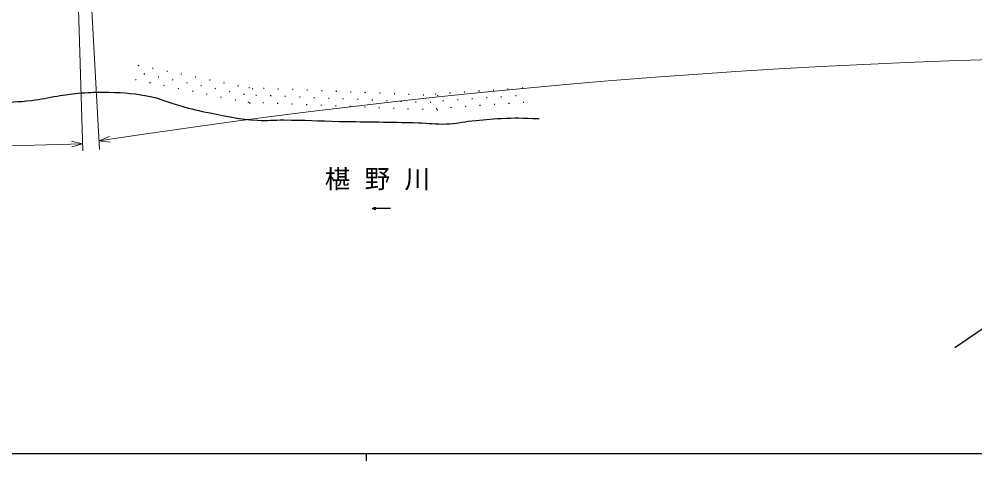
# Model space of a CAD drawing. Units: millimetres, scale not verified. Extents: x 40000 to 680000, y 20000 to 380000.
# Drawn here: x 120244 to 251794, y 204000 to 264795 of the extents above; entities that cross this region are included whole.
import ezdxf

# ---------------------------------------------------------------- set-up
doc = ezdxf.new("R2010")
doc.units = ezdxf.units.MM
doc.header["$LTSCALE"] = 1000
for name, color, linetype, lineweight in [('M-BGD', 7, 'Continuous', 25), ('M-BMK-HTXT', 7, 'Continuous', 13), ('M-STR-HTXT', 7, 'Continuous', 13), ('M-TTL-BAND', 7, 'Continuous', 25)]:
    doc.layers.add(name, color=color, linetype=linetype, lineweight=lineweight)
doc.styles.add('ＭＳ ゴシック', font='')
doc.styles.get('ＭＳ ゴシック').set_extended_font_data('MS Gothic')

msp = doc.modelspace()

# ---------------------------------------------------------------- linework, layer by layer
at = {"layer": 'M-BGD'}
for p, q in [((136746, 258377), (136648, 258397)), ((138705, 257979), (138608, 257999)), ((137526, 257198), (137428, 257218)), ((139486, 256800), (139388, 256820)), ((140665, 257580), (140567, 257600)), ((142625, 257182), (142527, 257202)), ((144585, 256784), (144487, 256803)), ((136347, 256417), (136249, 256437)), ((138307, 256019), (138209, 256039)), ((140267, 255620), (140169, 255640)), ((141446, 256401), (141348, 256421)), ((142227, 255222), (142129, 255242)), ((143406, 256003), (143308, 256023)), ((145366, 255604), (145268, 255624)), ((146545, 256385), (146447, 256405)), ((147326, 255206), (147228, 255226)), ((148505, 255987), (148407, 256007)), ((150465, 255588), (150367, 255608)), ((151963, 255339), (151863, 255343)), ((152425, 255190), (152327, 255210)), ((153962, 255256), (153862, 255260)), ((189573, 255308), (189473, 255301)), ((144187, 254824), (144089, 254844)), ((146147, 254425), (146049, 254445)), ((148107, 254027), (148009, 254047)), ((149286, 254808), (149188, 254827)), ((151246, 254409), (151148, 254429)), ((152921, 254298), (152821, 254302)), ((154919, 254215), (154819, 254219)), ((155960, 255172), (155860, 255177)), ((156917, 254132), (156817, 254136)), ((157958, 255089), (157858, 255093)), ((158916, 254048), (158816, 254053)), ((159956, 255006), (159856, 255010)), ((160914, 253965), (160814, 253969)), ((161955, 254923), (161855, 254927)), ((163953, 254839), (163853, 254844)), ((165951, 254756), (165851, 254760)), ((167949, 254673), (167850, 254677)), ((169948, 254590), (169848, 254594)), ((171946, 254506), (171846, 254511)), ((173944, 254423), (173844, 254427)), ((175943, 254340), (175843, 254344)), ((177602, 254466), (177503, 254459)), ((177941, 254257), (177841, 254261)), ((179597, 254606), (179498, 254599)), ((181593, 254747), (181493, 254740)), ((183588, 254887), (183488, 254880)), ((184655, 253960), (184556, 253953)), ((185583, 255027), (185483, 255020)), ((186650, 254100), (186551, 254093)), ((187578, 255168), (187478, 255161)), ((188645, 254240), (188546, 254233)), ((150067, 253628), (149969, 253648)), ((151880, 253341), (151780, 253345)), ((152027, 253230), (151929, 253250)), ((153878, 253257), (153778, 253262)), ((155877, 253174), (155777, 253178)), ((157875, 253091), (157775, 253095)), ((159873, 253008), (159773, 253012)), ((161871, 252924), (161771, 252929)), ((162912, 253882), (162812, 253886)), ((163870, 252841), (163770, 252845)), ((164910, 253799), (164811, 253803)), ((165868, 252758), (165768, 252762)), ((166909, 253715), (166809, 253720)), ((167866, 252675), (167766, 252679)), ((168907, 253632), (168807, 253636)), ((169864, 252591), (169765, 252596)), ((170905, 253549), (170805, 253553)), ((172903, 253466), (172804, 253470)), ((174902, 253382), (174802, 253386)), ((176900, 253299), (176800, 253303)), ((178670, 253539), (178570, 253532)), ((179738, 252611), (179638, 252604)), ((180665, 253679), (180565, 253672)), ((181733, 252752), (181633, 252745)), ((182660, 253819), (182560, 253812)), ((183728, 252892), (183628, 252885)), ((185723, 253032), (185623, 253025)), ((187718, 253172), (187618, 253165)), ((189713, 253313), (189613, 253306)), ((171863, 252508), (171763, 252512)), ((173861, 252425), (173761, 252429)), ((175859, 252342), (175759, 252346)), ((177743, 252471), (177643, 252464)), ((177858, 252258), (177758, 252262)), ((168876, 238730), (169250, 238921)), ((171376, 238749), (168876, 238730)), ((169253, 238546), (168876, 238730)), ((169250, 238921), (169253, 238546))]:
    msp.add_line(p, q, dxfattribs=at)
msp.add_lwpolyline([(249037, 219615), (257558, 225411), (259906, 225411), (259906, 224386), (297327, 224386), (304165, 219879)], dxfattribs=at)
msp.add_open_spline([(69626, 250794), (72820, 250857), (73668, 250882), (76259, 250842), (78342, 250810), (79507, 250668), (81591, 250674), (83731, 250680), (84928, 250781), (87067, 250866), (89426, 250960), (90749, 250989), (93107, 251130), (94535, 251216), (95345, 251196), (96757, 251419), (97699, 251567), (98198, 251794), (99135, 251971), (101014, 252325), (102087, 252403), (103987, 252619), (105850, 252832), (106902, 252873), (108775, 252983), (111970, 253169), (113768, 253104), (116965, 253271), (118913, 253372), (120009, 253398), (121948, 253607), (123348, 253758), (124110, 253999), (125503, 254208), (126635, 254377), (127268, 254497), (128409, 254592), (129728, 254702), (130472, 254759), (131795, 254736), (134162, 254695), (135505, 254671), (137836, 254256), (139708, 253922), (140658, 253332), (142495, 252839), (144059, 252418), (144937, 252176), (146530, 251878), (149063, 251403), (150476, 250982), (153050, 250869), (154466, 250807), (155260, 250924), (156677, 250917), (159661, 250902), (161331, 250788), (164314, 250725), (168568, 250635), (170953, 250660), (175206, 250533), (176698, 250488), (177532, 250329), (179025, 250365), (180409, 250398), (181166, 250657), (182543, 250797), (184126, 250958), (185013, 251058), (186602, 251133), (188636, 251230), (189342, 251190), (191814, 251109)], degree=3, knots=[0, 0, 0, 0, 1, 1, 1, 2, 2, 2, 3, 3, 3, 4, 4, 4, 5, 5, 5, 6, 6, 6, 7, 7, 7, 8, 8, 8, 9, 9, 9, 10, 10, 10, 11, 11, 11, 12, 12, 12, 13, 13, 13, 14, 14, 14, 15, 15, 15, 16, 16, 16, 17, 17, 17, 18, 18, 18, 19, 19, 19, 20, 20, 20, 21, 21, 21, 22, 22, 22, 23, 23, 23, 24, 24, 24, 24], dxfattribs=at)
at = {"layer": 'M-STR-HTXT'}
for p, q in [((129843, 273778), (131324, 246853)), ((128203, 273595), (129017, 246654)), ((79508, 246158), (128987, 247653)), ((128987, 247653), (127476, 247983)), ((128987, 247653), (127499, 247233)), ((131259, 248027), (132685, 248625)), ((131259, 248027), (132799, 247883))]:
    msp.add_line(p, q, dxfattribs=at)
msp.add_arc((284013, -747294), 1006974, 77.33808, 98.72522, dxfattribs=at)
at = {"layer": 'M-TTL-BAND'}
for p, q in [((40000, 205000), (579000, 205000)), ((168000, 205000), (168000, 204000))]:
    msp.add_line(p, q, dxfattribs=at)

# ---------------------------------------------------------------- texts
at = {"layer": 'M-BMK-HTXT', "insert": (170548, 241218), "char_height": 2566, "attachment_point": 8, "style": 'ＭＳ ゴシック'}
msp.add_mtext('\\T1.57;椹野川', dxfattribs=at)

doc.saveas('drawing.dxf')
